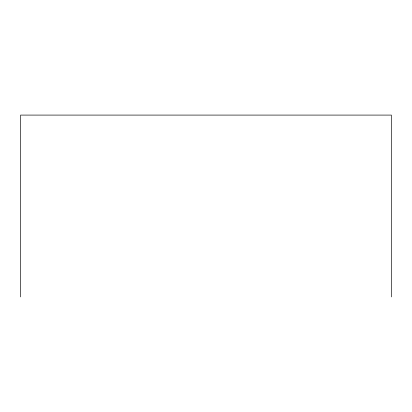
<?xml version="1.0" encoding="UTF-8"?>
<svg xmlns="http://www.w3.org/2000/svg" width="412" height="412" viewBox="0 0 412 412"><rect width="100%" height="100%" fill="white"/><g stroke="black" fill="none" stroke-linecap="round" stroke-linejoin="round"><path stroke-width="0.62" d="M391.4 296.913L391.4 115.087L20.6 115.087L20.6 296.913"/></g></svg>
